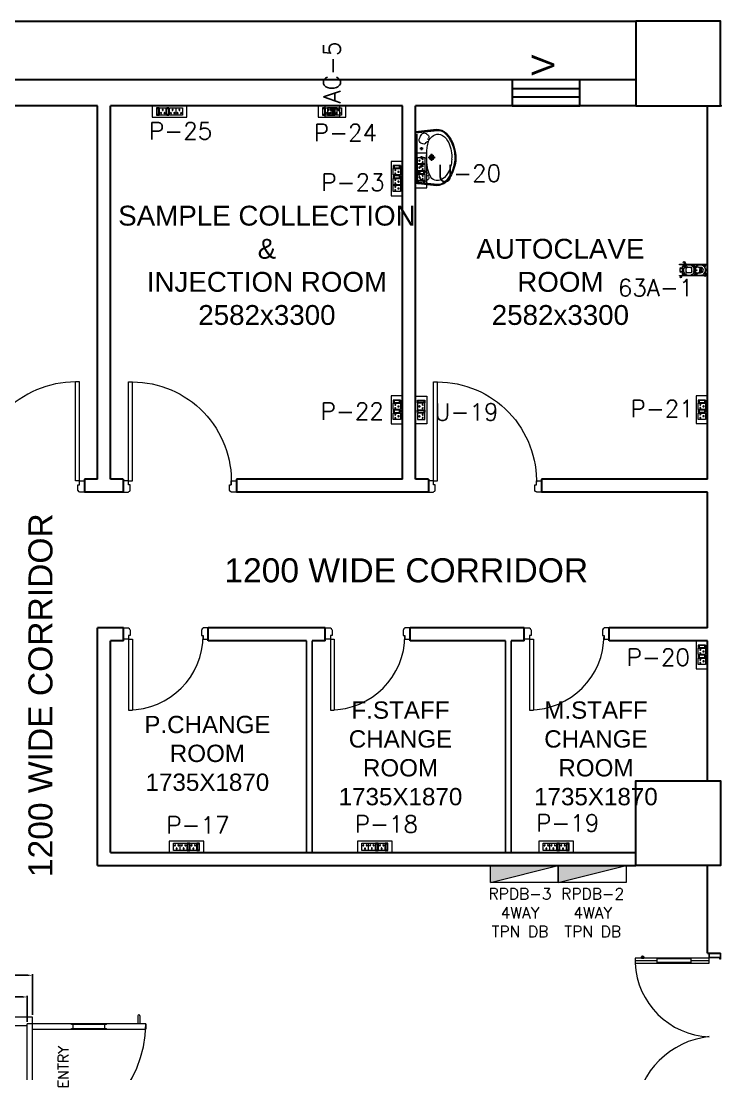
# Model space of a CAD drawing. Header units: millimetres. Extents: x 3552052 to 4144896, y -707811 to -630695.
# Drawn here: x 3674678 to 3680822, y -647246 to -637939 of the extents above; entities that cross this region are included whole.
import ezdxf
from ezdxf.enums import TextEntityAlignment as Align

# ---------------------------------------------------------------- set-up
doc = ezdxf.new("R2010")
doc.units = ezdxf.units.MM
doc.header["$LTSCALE"] = 6
doc.header["$MEASUREMENT"] = 0
doc.layers.get('0').update_dxf_attribs({"linetype": 'CONTINUOUS', "lineweight": 0})
doc.layers.get('Defpoints').update_dxf_attribs({"linetype": 'CONTINUOUS', "lineweight": 0})
for name, color, linetype, lineweight in [('AIR SHOWER', 7, 'CONTINUOUS', 0), ('Chajja', 7, 'CONTINUOUS', 0), ('COL', 5, 'CONTINUOUS', 0), ('DIM', 7, 'CONTINUOUS', 0), ('DOOR', 44, 'CONTINUOUS', 0), ('Double Leaf Door', 4, 'CONTINUOUS', 0), ('ELE 63A 3PH INDUSTRIAL SOCKET', 1, 'CONTINUOUS', 0), ('ELE-2NOS OF 6-16 RAW POWER SOCKET', 1, 'CONTINUOUS', 0), ('ELE-3NOS 6-16A POWER SOCKET', 5, 'CONTINUOUS', 0), ('ELE-8M 6-16A UPS SOCKET', 223, 'CONTINUOUS', 0), ('ELE-SOCKET TEXT', 7, 'CONTINUOUS', 25), ('ELE. 2N0S OF 6-16 UPS SOCKETS', 191, 'CONTINUOUS', 0), ('ELE.DB', 1, 'CONTINUOUS', 0), ('JOINERY', 7, 'CONTINUOUS', 0), ('P-Wall', 36, 'CONTINUOUS', 0), ('WALL', 8, 'CONTINUOUS', 0), ('Window', 161, 'CONTINUOUS', 0)]:
    doc.layers.add(name, color=color, linetype=linetype, lineweight=lineweight)
doc.layers.add('ELE-6A AC SOCKET', color=7, linetype='CONTINUOUS', lineweight=0, true_color=0x00ceb6)
doc.styles.add('ARIAL', font='arial.ttf')
doc.styles.add('ROMANS', font='romans.shx')
doc.styles.get("Standard").update_dxf_attribs({"font": 'SIMPLEX'})
doc.dimstyles.new('BIGDFD', dxfattribs={"dimtxt": 8, "dimasz": 4, "dimexe": 1, "dimexo": 2, "dimtad": 1, "dimlfac": 10, "dimtxsty": 'Standard', "dimcen": 2.5, "dimclrd": 5, "dimclre": 3, "dimclrt": 1, "dimadec": 0, "dimazin": 0, "dimtfac": 1, "dimtmove": 0, "dimatfit": 3, "dimfxl": 1, "dimarcsym": 0})
doc.dimstyles.new('BIGDFD$0', dxfattribs={"dimtxt": 8, "dimasz": 4, "dimexe": 1, "dimexo": 2, "dimtad": 1, "dimlfac": 10, "dimtxsty": 'Standard', "dimcen": 2.5, "dimclrd": 5, "dimclre": 3, "dimclrt": 1, "dimadec": 0, "dimazin": 0, "dimtfac": 1, "dimtmove": 0, "dimatfit": 3, "dimfxl": 1, "dimarcsym": 0})

# ---------------------------------------------------------------- blocks, each defined once
blk = doc.blocks.new('FREAWFRED')
at = {"layer": 'ELE.DB'}
h = blk.add_hatch(color=1, dxfattribs=at)
h.dxf.hatch_style = 1
h.paths.add_polyline_path([(149.9, 0), (149.9, 600), (0, 600)])
blk.add_line((0, 600), (149.9, 0), dxfattribs=at)
blk.add_lwpolyline([(0, 0), (0, 600), (149.9, 600), (149.9, 0)], close=True, dxfattribs=at)
blk = doc.blocks.new('A$C19B8274B')
at = {"layer": 'DOOR'}
for p, q in [((-45, 925), (-80, 925)), ((-80, 50), (-80, 925)), ((-45, 50), (-45, 925)), ((-45, 50), (-80, 50)), ((-955, -50), (-955, -47.5)), ((-940, -35), (-942.5, -35)), ((-60, -35), (-57.5, -35)), ((-45, -50), (-45, -47.5))]:
    blk.add_line(p, q, dxfattribs=at)
for points in [[(-940, 15), (-955, 15), (-955, 50), (-1000, 50), (-1000, -50), (-955, -50)], [(-940, -35), (-940, 15)], [(-60, 15), (-45, 15), (-45, 50), (0, 50), (0, -50), (-45, -50)], [(-60, -35), (-60, 15)]]:
    blk.add_lwpolyline(points, dxfattribs=at)
at = {"layer": 'DOOR', "color": 145}
blk.add_arc((-80, 50), 875, 90, 182.29244, dxfattribs=at)
at = {"layer": 'DOOR'}
for centre, start, end in [((-955, -35), 270, 0), ((-45, -35), 180, 270)]:
    blk.add_arc(centre, 12.5, start, end, dxfattribs=at)
blk = doc.blocks.new('750')
at = {"layer": 'DOOR'}
for p, q in [((-50, 705), (-47.5, 705)), ((-35, 690), (-35, 692.5)), ((-50, 45), (-47.5, 45)), ((-35, 60), (-35, 57.5)), ((50, 45), (50, 80)), ((50, 80), (675, 80)), ((50, 45), (675, 45)), ((675, 45), (675, 80))]:
    blk.add_line(p, q, dxfattribs=at)
for points in [[(15, 690), (15, 705), (50, 705), (50, 750), (-50, 750), (-50, 705)], [(-35, 690), (15, 690)], [(15, 60), (15, 45), (50, 45), (50, 0), (-50, 0), (-50, 45)], [(-35, 60), (15, 60)]]:
    blk.add_lwpolyline(points, dxfattribs=at)
for centre, start, end in [((-35, 705), 180, 270), ((-35, 45), 90, 180)]:
    blk.add_arc(centre, 12.5, start, end, dxfattribs=at)
at = {"layer": 'DOOR', "color": 145}
blk.add_arc((15, 45), 660, 0, 90, dxfattribs=at)
blk = doc.blocks.new('1800x80')
at = {"layer": 'Double Leaf Door'}
for points in [[(101770.4, -25417.9), (101775.3, -25417.9), (101775.3, -25121.4), (101770.4, -25121.4)], [(101814, -25121.4), (101809.1, -25121.4), (101809.1, -25417.9), (101814, -25417.9)], [(103113.4, -25121.4), (103118.4, -25121.4), (103118.4, -25417.9), (103113.4, -25417.9)], [(103157.1, -25417.9), (103152.1, -25417.9), (103152.1, -25121.4), (103157.1, -25121.4)]]:
    blk.add_hatch(color=6, dxfattribs=at).paths.add_polyline_path(points)
at = {"layer": 'Double Leaf Door', "color": 8}
for p, q in [((101770.4, -25581.8), (101770.4, -24927.6)), ((101770.4, -24927.6), (101814, -24927.6)), ((101792.2, -25121.4), (101792.2, -24927.6)), ((101814, -24927.6), (101814, -25581.8)), ((103157.1, -24927.6), (103113.4, -24927.6)), ((103113.4, -24927.6), (103113.4, -25581.8)), ((103135.3, -25121.4), (103135.3, -24927.6)), ((103157.1, -25581.8), (103157.1, -24927.6)), ((101756, -24985.1), (101756, -25003.1)), ((101770.4, -24983.1), (101758, -24983.1)), ((101758, -25005), (101770.4, -25005)), ((101770.4, -24983.1), (101770.4, -25005)), ((103157.1, -24983.1), (103169.5, -24983.1)), ((103157.1, -24983.1), (103157.1, -25005)), ((103169.5, -25005), (103157.1, -25005)), ((103171.5, -24985.1), (103171.5, -25003.1)), ((101792.2, -25581.8), (101792.2, -25417.9)), ((103135.3, -25581.8), (103135.3, -25417.9)), ((101726.2, -25581.8), (101726.2, -25681.8)), ((101766.4, -25581.8), (101726.2, -25581.8)), ((101728.2, -25583.8), (101728.2, -25679.8)), ((101764.4, -25583.8), (101728.2, -25583.8)), ((101764.4, -25678.9), (101764.4, -25583.8)), ((101766.4, -25676.9), (101766.4, -25581.8)), ((101814, -25581.8), (101770.4, -25581.8)), ((103113.4, -25581.8), (103157.1, -25581.8)), ((103161.1, -25676.9), (103161.1, -25581.8)), ((103161.1, -25581.8), (103201.2, -25581.8)), ((103163, -25678.9), (103163, -25583.8)), ((103163, -25583.8), (103199.3, -25583.8)), ((103199.3, -25583.8), (103199.3, -25679.8)), ((103201.2, -25581.8), (103201.2, -25681.8)), ((101726.2, -25681.8), (101766.4, -25681.8)), ((101728.2, -25679.8), (101766.4, -25679.8)), ((101776.3, -25678.9), (101764.4, -25678.9)), ((101778.3, -25676.9), (101766.4, -25676.9)), ((101766.4, -25679.8), (101776.3, -25679.8)), ((101766.4, -25681.8), (101778.3, -25681.8)), ((101776.3, -25679.8), (101776.3, -25678.9)), ((101778.3, -25681.8), (101778.3, -25676.9)), ((103149.1, -25681.8), (103149.1, -25676.9)), ((103149.1, -25676.9), (103161.1, -25676.9)), ((103161.1, -25681.8), (103149.1, -25681.8)), ((103151.1, -25679.8), (103151.1, -25678.9)), ((103151.1, -25678.9), (103163, -25678.9)), ((103161.1, -25679.8), (103151.1, -25679.8)), ((103199.3, -25679.8), (103161.1, -25679.8)), ((103201.2, -25681.8), (103161.1, -25681.8))]:
    blk.add_line(p, q, dxfattribs=at)
at = {"layer": 'Double Leaf Door', "color": 6}
for p, q in [((101814, -25121.4), (101770.4, -25121.4)), ((101770.4, -25121.4), (101770.4, -25417.9)), ((101775.3, -25417.9), (101775.3, -25121.4)), ((101809.1, -25417.9), (101809.1, -25121.4)), ((101814, -25417.9), (101814, -25121.4)), ((103113.4, -25417.9), (103113.4, -25121.4)), ((103113.4, -25121.4), (103157.1, -25121.4)), ((103118.4, -25417.9), (103118.4, -25121.4)), ((103152.1, -25417.9), (103152.1, -25121.4)), ((103157.1, -25121.4), (103157.1, -25417.9)), ((101770.4, -25417.9), (101814, -25417.9)), ((103157.1, -25417.9), (103113.4, -25417.9))]:
    blk.add_line(p, q, dxfattribs=at)
at = {"layer": 'Double Leaf Door', "color": 6, "ltscale": 100}
for p, q in [((101809.1, -25121.4), (101809.1, -25417.9)), ((103118.4, -25121.4), (103118.4, -25417.9))]:
    blk.add_line(p, q, dxfattribs=at)
at = {"layer": 'Double Leaf Door', "color": 6}
for points in [[(101770.4, -25121.4), (101770.4, -25417.9), (101775.3, -25417.9), (101775.3, -25121.4), (101770.4, -25121.4)], [(101814, -25121.4), (101814, -25417.9), (101809.1, -25417.9), (101809.1, -25121.4), (101814, -25121.4)], [(103113.4, -25121.4), (103113.4, -25417.9), (103118.4, -25417.9), (103118.4, -25121.4), (103113.4, -25121.4)], [(103157.1, -25121.4), (103157.1, -25417.9), (103152.1, -25417.9), (103152.1, -25121.4), (103157.1, -25121.4)]]:
    blk.add_lwpolyline(points, dxfattribs=at)
at = {"layer": 'Double Leaf Door', "ltscale": 5000}
for points in [[(101770.4, -25121.4), (101770.4, -25417.9), (101775.3, -25417.9), (101775.3, -25121.4), (101770.4, -25121.4)], [(103157.1, -25121.4), (103157.1, -25417.9), (103152.1, -25417.9), (103152.1, -25121.4), (103157.1, -25121.4)]]:
    blk.add_lwpolyline(points, dxfattribs=at)
at = {"layer": 'Double Leaf Door', "color": 8}
for centre, radius, start, end in [((101731.8, -25658.9), 736, 6.01421, 83.58626), ((103143.1, -25606.8), 679.9, 92.50464, 177.89489), ((101756, -24994.1), 3.72, 90, 270), ((101758, -24985.1), 1.98, 90, 180), ((101758, -25003.1), 1.98, 180, 270), ((103169.5, -24985.1), 1.98, 0, 90), ((103169.5, -25003.1), 1.98, 270, 0), ((103171.5, -24994.1), 3.72, 270, 90)]:
    blk.add_arc(centre, radius, start, end, dxfattribs=at)
blk = doc.blocks.new('*D19')
at = {"color": 3, "lineweight": -2, "transparency": 16777216}
for p, q in [((72.76, 197.74), (72.76, 215.65)), ((162.76, 197.74), (162.76, 215.65))]:
    blk.add_line(p, q, dxfattribs=at)
at = {"color": 5, "lineweight": -2, "transparency": 16777216}
blk.add_line((76.76, 214.65), (158.76, 214.65), dxfattribs=at)
at = {"color": 5, "transparency": 16777216}
for points in [[(76.76, 215.31), (76.76, 213.98), (72.76, 214.65)], [(158.76, 213.98), (158.76, 215.31), (162.76, 214.65)]]:
    blk.add_solid(points, dxfattribs=at)
at = {"layer": 'Defpoints', "color": 0, "transparency": 16777216}
for p in [(162.76, 214.65), (72.76, 195.74), (162.76, 195.74)]:
    blk.add_point(p, dxfattribs=at)
at = {"color": 1, "transparency": 16777216, "insert": (130.44, 219.36), "char_height": 8, "attachment_point": 5}
blk.add_mtext('W1:900', dxfattribs=at)
blk = doc.blocks.new('*D20')
at = {"color": 3, "lineweight": -2, "transparency": 16777216}
for p, q in [((0, 202.24), (0, 230.07)), ((170, 202.24), (170, 230.07))]:
    blk.add_line(p, q, dxfattribs=at)
at = {"color": 5, "lineweight": -2, "transparency": 16777216}
blk.add_line((166, 229.07), (4, 229.07), dxfattribs=at)
at = {"color": 5, "transparency": 16777216}
for points in [[(4, 229.74), (4, 228.4), (0, 229.07)], [(166, 228.4), (166, 229.74), (170, 229.07)]]:
    blk.add_solid(points, dxfattribs=at)
at = {"layer": 'Defpoints', "color": 0, "transparency": 16777216}
for p in [(0, 229.07), (0, 200.24), (170, 200.24)]:
    blk.add_point(p, dxfattribs=at)
at = {"color": 1, "transparency": 16777216, "insert": (115.34, 233.78), "char_height": 8, "attachment_point": 5}
blk.add_mtext('W:1700', dxfattribs=at)
blk = doc.blocks.new('nolllw new')
for p, q in [((-138.6, 13.9), (-138.1, 15.3)), ((-124.2, 15.9), (-137.1, 15.9)), ((-123.3, 15.4), (-107, -15.4)), ((-112.6, 13.9), (-2.6, 13.9)), ((8.1, 15.4), (-8.1, -15.4)), ((9, 15.9), (22, 15.9)), ((23.4, 13.9), (22.7, 15.9)), ((23.4, 13.9), (22.9, 15.3)), ((-100.3, -15.9), (-106.1, -15.9)), ((-14.9, -15.9), (-9, -15.9))]:
    blk.add_line(p, q)
at = {"color": 19}
for p, q in [((-124.2, 15.9), (-57.6, 15.9)), ((9, 15.9), (-57.6, 15.9)), ((-100.1, -34.1), (-15, -34.1))]:
    blk.add_line(p, q, dxfattribs=at)
at = {"color": 1}
for p, q in [((-74.6, 14.6), (-74.6, 10.7)), ((-40.6, 14.6), (-40.6, 10.7)), ((-100, -26.8), (-100, -34.1)), ((-15.1, -26.8), (-15.1, -34.1))]:
    blk.add_line(p, q, dxfattribs=at)
at = {"color": 3}
for p, q in [((-112.9, -4.5), (-112.9, -13.1)), ((-109.6, -16.1), (-109.9, -16.1)), ((-108.7, -16.7), (-100.8, -33.8)), ((-100.3, -34.1), (-100.1, -34.1)), ((-14.8, -34.1), (-15, -34.1)), ((-6.5, -16.7), (-14.4, -33.8)), ((-5.6, -16.1), (-5.3, -16.1)), ((-2.3, -4.5), (-2.3, -13.1))]:
    blk.add_line(p, q, dxfattribs=at)
for centre, radius, start, end in [((-137.1, 14.9), 1, 90, 159.38096), ((-124.2, 14.9), 1, 27.85965, 90), ((9, 14.9), 1, 90, 152.14035), ((22, 14.9), 1, 20.61904, 90), ((-106.1, -14.9), 1, 207.85965, 270), ((-100.3, -14.9), 1, 270, 343.32611), ((-60.8, -26.8), 40.2, 161.52124, 163.32611), ((-54.4, -26.8), 40.2, 16.67389, 18.47876), ((-14.9, -14.9), 1, 196.67389, 270), ((-9, -14.9), 1, 270, 332.14035)]:
    blk.add_arc(centre, radius, start, end)
at = {"color": 1}
for centre, radius, start, end in [((-60.8, -26.8), 39.2, 111.58911, 180), ((-75.6, 10.7), 1, 291.58911, 0), ((-74.2, 14.5), 0.396, 106.69839, 167.52754), ((-41, 14.5), 0.396, 12.47246, 73.30161), ((-39.6, 10.7), 1, 180, 248.41089), ((-54.4, -26.8), 39.2, 0, 68.41089)]:
    blk.add_arc(centre, radius, start, end, dxfattribs=at)
at = {"color": 3}
for centre, radius, start, end in [((-109.9, -13.1), 3, 180, 270), ((-109.6, -17.1), 1, 24.7129, 90), ((-100.3, -33.6), 0.5, 204.7129, 270), ((-14.8, -33.6), 0.5, 270, 335.2871), ((-5.6, -17.1), 1, 90, 155.2871), ((-5.3, -13.1), 3, 270, 0)]:
    blk.add_arc(centre, radius, start, end, dxfattribs=at)
blk = doc.blocks.new('*D22')
at = {"layer": 'AIR SHOWER', "color": 3, "lineweight": -2, "transparency": 16777216}
for p, q in [((172, 200.24), (208.02, 200.24)), ((172, 100.24), (208.02, 100.24))]:
    blk.add_line(p, q, dxfattribs=at)
at = {"layer": 'AIR SHOWER', "color": 5, "lineweight": -2, "transparency": 16777216}
blk.add_line((207.02, 104.24), (207.02, 196.24), dxfattribs=at)
at = {"layer": 'AIR SHOWER', "color": 5, "transparency": 16777216}
for points in [[(207.68, 196.24), (206.35, 196.24), (207.02, 200.24)], [(206.35, 104.24), (207.68, 104.24), (207.02, 100.24)]]:
    blk.add_solid(points, dxfattribs=at)
at = {"layer": 'Defpoints', "color": 0, "transparency": 16777216}
for p in [(170, 200.24), (207.02, 200.24), (170, 100.24)]:
    blk.add_point(p, dxfattribs=at)
at = {"layer": 'AIR SHOWER', "color": 1, "transparency": 16777216, "insert": (202.31, 155.27), "char_height": 8, "attachment_point": 5, "rotation": 90}
blk.add_mtext('D:1000', dxfattribs=at)
blk = doc.blocks.new('*D23')
at = {"layer": 'AIR SHOWER', "color": 3, "lineweight": -2, "transparency": 16777216}
for p, q in [((166, 195.74), (188.83, 195.74)), ((166, 104.74), (188.83, 104.74))]:
    blk.add_line(p, q, dxfattribs=at)
at = {"layer": 'AIR SHOWER', "color": 5, "lineweight": -2, "transparency": 16777216}
blk.add_line((187.83, 191.74), (187.83, 108.74), dxfattribs=at)
at = {"layer": 'AIR SHOWER', "color": 5, "transparency": 16777216}
for points in [[(188.5, 191.74), (187.17, 191.74), (187.83, 195.74)], [(187.17, 108.74), (188.5, 108.74), (187.83, 104.74)]]:
    blk.add_solid(points, dxfattribs=at)
at = {"layer": 'Defpoints', "color": 0, "transparency": 16777216}
for p in [(164, 195.74), (164, 104.74), (187.83, 104.74)]:
    blk.add_point(p, dxfattribs=at)
at = {"layer": 'AIR SHOWER', "color": 1, "transparency": 16777216, "insert": (183.12, 150.24), "char_height": 8, "attachment_point": 5, "rotation": 90}
blk.add_mtext('D1:910', dxfattribs=at)
blk = doc.blocks.new('u46')
at = {"color": 8, "lineweight": 25}
for p, q in [((-10.2, 228.4), (174.5, 249.1)), ((-10.2, 220.4), (181.2, 241.9)), ((-0.6, -208.9), (0.6, 208.9)), ((56.5, 80.8), (29.2, 80.8)), ((61.7, 1.6), (29.2, 1.6)), ((44.2, 92.9), (44.2, 66.7)), ((44.2, 13.7), (44.2, -12.6)), ((163.2, 3), (101.8, 3)), ((133.1, -27.2), (133.1, 33.1)), ((61.7, -73.2), (29.2, -73.2)), ((44.2, -61.1), (44.2, -87.4)), ((-10.2, -216.1), (181.2, -237.6)), ((-10.2, -224.1), (174.5, -244.8))]:
    blk.add_line(p, q, dxfattribs=at)
at = {"color": 8, "extrusion": (0, 0, -1)}
for centre, major_axis, start_param, end_param in [((144.8, 128.2), (1.1, 126.1), -1.238036, -0.892193), ((65.8, 198.9), (0, 20.7), -1.101507, 0.481509), ((57.5, 163.3), (-0.3, 56.9), 0.324902, 0.965135), ((208, 103.4), (0, 109.8), -1.431017, -0.436146), ((90.3, 184.5), (0, 17.9), 0.880684, 2.260744), ((189.6, 137.7), (0, 70.9), -0.405199, 0.56573), ((187.7, 150.5), (0, 99.5), -0.132539, 0.848731), ((185.8, 147.6), (0.1, 94.4), -0.049658, 0.838116), ((153.9, 79), (-0.2, 139.7), 0.557563, 1.193786), ((57.3, 20.1), (0, 275.4), 0.806541, 1.180915), ((49.5, 13.5), (-0.1, 293.9), 0.809856, 1.41441), ((56, 154.5), (0, 34), 4.33982, 5.202657), ((64.6, 170.4), (0.3, 49.2), 3.359735, 4.09512), ((62.5, 153), (0, 31.9), 2.620328, 3.422401), ((104.1, 117.8), (-0.2, 26.8), -1.278641, -0.487266), ((96.3, 135.9), (0, 7.39), -0.727724, 1.373337), ((387.1, 47.9), (-0.3, 296.4), -1.495794, -1.328336), ((110.3, 167.2), (-6.08, 6.08), 4.867594, 6.265028), ((110.5, 165), (5.47, 5.47), 2.097053, 3.541809), ((13.1, 6.8), (0, 297.5), 1.141495, 1.637774), ((35, 2.5), (0, 302.7), 1.155365, 1.952189), ((44.2, 80.8), (0.02, 6.43), 3.139035, 9.42222), ((44.2, 1.6), (0.08, 6.43), 3.12883, 9.412015), ((820.2, -1), (0.1, 732.1), -1.56667, -1.474079), ((888.1, 36.7), (0.8, 800.7), 4.558159, 4.668067), ((133.1, 3), (0, 21.6), 3.141254, 9.424439), ((133.1, 3), (-0.1, 15.5), 3.145308, 9.428493), ((133.1, 3), (0, 10.9), 3.142047372431534, 9.42523267961112), ((72.5, -1.7), (-0.1, 274.2), 1.346594, 1.865175), ((44.2, -73.2), (0.02, 6.43), 3.139035, 9.42222), ((263.1, -73.7), (0.1, 166.8), 4.181112, 4.641559), ((56.1, -13.3), (0.2, 287), 1.808981, 2.322804), ((62.5, -10.9), (0, 247.5), 1.579809, 2.112792), ((56, -148.1), (0, 34), 4.222121, 5.084958), ((64.6, -163.9), (0.1, 49.2), -0.960797, -0.225412), ((144.8, -121.8), (-0.3, 126.1), 4.027191, 4.373034), ((62.5, -146.6), (-0.1, 31.9), -0.276767, 0.525307), ((104.1, -111.4), (0.2, 26.8), 3.628858, 4.420234), ((96.6, -128.2), (-0.03, 8.55), 1.455188, 3.796569), ((110.3, -160.8), (-6.08, 6.08), 4.730546, 6.12798), ((111.3, -159.3), (6.17, 6.17), 4.354779, 6.027124), ((90.3, -178.1), (0, 17.9), 0.880848, 2.260908), ((192.6, -126.1), (0, 80.1), 3.554495, 4.299548), ((163.1, -79.8), (0.2, 126), 2.054055, 2.802751), ((171.7, -117.2), (-0.1, 123.1), 2.127435, 2.640092), ((124.5, -51.6), (-0.2, 200.3), 1.868215, 2.281789), ((65.8, -192.5), (0, 20.7), 2.661884, 4.2449), ((57.5, -156.9), (0.3, 56.9), 2.176458, 2.816691), ((181.2, -107), (0, 94.7), 2.890537, 3.362984), ((184.7, -162.2), (-0.1, 83.2), 2.850118, 3.264751), ((188.2, -159.7), (0, 78.1), 2.562376, 3.231693), ((187.2, -138.1), (-0.1, 106), 2.310552, 2.942572)]:
    blk.add_ellipse(centre, major_axis=major_axis, ratio=1, start_param=start_param, end_param=end_param, dxfattribs=at)
blk = doc.blocks.new('543WYH')
at = {"layer": 'ELE-2NOS OF 6-16 RAW POWER SOCKET', "color": 30, "linetype": 'ByBlock', "lineweight": 0}
for p, q in [((-124, -57), (-124, -91)), ((-26, -57), (-124, -57)), ((-26, -57), (-124, -57)), ((-124, -91), (-26, -91)), ((-124, -96), (-26, -96)), ((-124, -181), (-124, -96)), ((-113, -60), (-113, -88)), ((-37, -60), (-113, -60)), ((-113, -88), (-37, -88)), ((-110, -60), (-110, -88)), ((-37, -88), (-37, -60)), ((-26, -57), (-26, -91)), ((-26, -91), (-26, -57)), ((-26, -96), (-26, -181)), ((-26, -181), (-124, -181)), ((-124, -187), (-124, -221)), ((-26, -187), (-124, -187)), ((-26, -187), (-124, -187)), ((-124, -221), (-26, -221)), ((-124, -312), (-124, -227)), ((-124, -227), (-26, -227)), ((-113, -190), (-113, -218)), ((-37, -190), (-113, -190)), ((-113, -218), (-37, -218)), ((-110, -190), (-110, -218)), ((-37, -218), (-37, -190)), ((-26, -187), (-26, -221)), ((-26, -221), (-26, -187)), ((-26, -227), (-26, -312)), ((-26, -312), (-124, -312)), ((-124, -402), (-124, -317)), ((-124, -317), (-26, -317)), ((-26, -402), (-124, -402)), ((-26, -317), (-26, -402))]:
    blk.add_line(p, q, dxfattribs=at)
blk.add_lwpolyline([(-150, 0), (-150, -459), (0, -459), (0, 0)], close=True, dxfattribs=at)
for centre, radius, start, end in [((-98, -119), 4.6, 112.6838, 345.0951), ((-94, -115), 5.7, 275.2689, 182.51), ((-58, -139), 4.22, 71.4031, 288.5969), ((-51, -139), 6.62, 217.1584, 142.8416), ((-98, -159), 4.6, 14.9049, 247.3162), ((-98, -249), 4.6, 112.6838, 345.0951), ((-94, -163), 5.7, 177.49, 84.7311), ((-94, -245), 5.7, 275.2689, 182.51), ((-58, -269), 4.22, 71.4031, 288.5969), ((-51, -269), 6.62, 217.1584, 142.8416), ((-98, -289), 4.6, 14.9049, 247.3162), ((-98, -340), 4.6, 112.6838, 345.0951), ((-98, -379), 4.6, 14.9049, 247.3162), ((-94, -293), 5.7, 177.49, 84.7311), ((-94, -335), 5.7, 275.2689, 182.51), ((-94, -384), 5.7, 177.49, 84.7311), ((-58, -360), 4.22, 71.4031, 288.5969), ((-51, -360), 6.62, 217.1584, 142.8416)]:
    blk.add_arc(centre, radius, start, end, dxfattribs=at)
blk = doc.blocks.new('RTUH 6U')
at = {"layer": 'ELE-2NOS OF 6-16 RAW POWER SOCKET', "color": 30, "lineweight": 0, "ltscale": 300}
for p, q in [((-312, -26), (-227, -26)), ((-312, -124), (-312, -26)), ((-227, -124), (-312, -124)), ((-227, -26), (-227, -124)), ((-187, -26), (-221, -26)), ((-221, -26), (-221, -124)), ((-187, -124), (-221, -124)), ((-221, -124), (-187, -124)), ((-190, -37), (-218, -37)), ((-218, -37), (-218, -113)), ((-190, -40), (-218, -40)), ((-218, -113), (-190, -113)), ((-190, -113), (-190, -37)), ((-187, -124), (-187, -26)), ((-187, -124), (-187, -26)), ((-181, -124), (-181, -26)), ((-181, -26), (-96, -26)), ((-96, -124), (-181, -124)), ((-96, -26), (-96, -124)), ((-57, -26), (-91, -26)), ((-91, -26), (-91, -124)), ((-57, -124), (-91, -124)), ((-91, -124), (-57, -124)), ((-60, -37), (-88, -37)), ((-88, -37), (-88, -113)), ((-60, -40), (-88, -40)), ((-88, -113), (-60, -113)), ((-60, -113), (-60, -37)), ((-57, -124), (-57, -26)), ((-57, -124), (-57, -26))]:
    blk.add_line(p, q, dxfattribs=at)
blk.add_lwpolyline([(0, 0), (-368, 0), (-368, -150), (0, -150)], close=True, dxfattribs=at)
for centre, radius, start, end in [((-293, -56), 5.7, 87.49, 354.7311), ((-289, -52), 4.6, 284.9049, 157.3162), ((-269, -99), 6.62, 127.1584, 52.8416), ((-269, -92), 4.22, 341.4031, 198.5969), ((-249, -52), 4.6, 22.6838, 255.0951), ((-245, -56), 5.7, 185.2689, 92.51), ((-163, -56), 5.7, 87.49, 354.7311), ((-159, -52), 4.6, 284.9049, 157.3162), ((-139, -99), 6.62, 127.1584, 52.8416), ((-139, -92), 4.22, 341.4031, 198.5969), ((-119, -52), 4.6, 22.6838, 255.0951), ((-115, -56), 5.7, 185.2689, 92.51)]:
    blk.add_arc(centre, radius, start, end, dxfattribs=at)
blk = doc.blocks.new('5Y3AQY')
at = {"layer": 'ELE. 2N0S OF 6-16 UPS SOCKETS', "color": 72, "lineweight": 0}
for p, q in [((-312, -26), (-278, -26)), ((-312, -124), (-312, -26)), ((-312, -124), (-312, -26)), ((-312, -124), (-278, -124)), ((-278, -124), (-312, -124)), ((-309, -37), (-281, -37)), ((-309, -113), (-309, -37)), ((-309, -40), (-281, -40)), ((-281, -113), (-309, -113)), ((-281, -37), (-281, -113)), ((-278, -26), (-278, -124)), ((-272, -26), (-272, -124)), ((-187, -26), (-272, -26)), ((-272, -124), (-187, -124)), ((-187, -124), (-187, -26)), ((-181, -26), (-148, -26)), ((-181, -124), (-181, -26)), ((-181, -124), (-181, -26)), ((-181, -124), (-148, -124)), ((-148, -124), (-181, -124)), ((-179, -37), (-150, -37)), ((-179, -113), (-179, -37)), ((-179, -40), (-150, -40)), ((-150, -113), (-179, -113)), ((-150, -37), (-150, -113)), ((-148, -26), (-148, -124)), ((-57, -26), (-142, -26)), ((-142, -26), (-142, -124)), ((-142, -124), (-57, -124)), ((-57, -124), (-57, -26))]:
    blk.add_line(p, q, dxfattribs=at)
blk.add_lwpolyline([(-368, 0), (0, 0), (0, -150), (-368, -150)], close=True, dxfattribs=at)
for centre, radius, start, end in [((-254, -56), 5.7, 87.49, 354.7311), ((-249, -52), 4.6, 284.9049, 157.3162), ((-230, -99), 6.62, 127.1584, 52.8416), ((-230, -92), 4.22, 341.4031, 198.5969), ((-210, -52), 4.6, 22.6838, 255.0951), ((-205, -56), 5.7, 185.2689, 92.51), ((-124, -56), 5.7, 87.49, 354.7311), ((-119, -52), 4.6, 284.9049, 157.3162), ((-99, -99), 6.62, 127.1584, 52.8416), ((-99, -92), 4.22, 341.4031, 198.5969), ((-80, -52), 4.6, 22.6838, 255.0951), ((-75, -56), 5.7, 185.2689, 92.51)]:
    blk.add_arc(centre, radius, start, end, dxfattribs=at)
blk = doc.blocks.new('543E')
at = {"layer": 'ELE. 2N0S OF 6-16 UPS SOCKETS', "color": 72, "linetype": 'ByBlock', "lineweight": 0}
for p, q in [((-124, -57), (-124, -91)), ((-26, -57), (-124, -57)), ((-26, -57), (-124, -57)), ((-124, -91), (-26, -91)), ((-124, -96), (-26, -96)), ((-124, -181), (-124, -96)), ((-113, -60), (-113, -88)), ((-37, -60), (-113, -60)), ((-113, -88), (-37, -88)), ((-110, -60), (-110, -88)), ((-37, -88), (-37, -60)), ((-26, -57), (-26, -91)), ((-26, -91), (-26, -57)), ((-26, -96), (-26, -181)), ((-26, -181), (-124, -181)), ((-124, -187), (-124, -221)), ((-26, -187), (-124, -187)), ((-26, -187), (-124, -187)), ((-124, -221), (-26, -221)), ((-124, -312), (-124, -227)), ((-124, -227), (-26, -227)), ((-113, -190), (-113, -218)), ((-37, -190), (-113, -190)), ((-113, -218), (-37, -218)), ((-110, -190), (-110, -218)), ((-37, -218), (-37, -190)), ((-26, -187), (-26, -221)), ((-26, -221), (-26, -187)), ((-26, -227), (-26, -312)), ((-26, -312), (-124, -312)), ((-124, -402), (-124, -317)), ((-124, -317), (-26, -317)), ((-26, -402), (-124, -402)), ((-26, -317), (-26, -402))]:
    blk.add_line(p, q, dxfattribs=at)
blk.add_lwpolyline([(-150, 0), (-150, -459), (0, -459), (0, 0)], close=True, dxfattribs=at)
for centre, radius, start, end in [((-98, -119), 4.6, 112.6838, 345.0951), ((-94, -115), 5.7, 275.2689, 182.51), ((-58, -139), 4.22, 71.4031, 288.5969), ((-51, -139), 6.62, 217.1584, 142.8416), ((-98, -159), 4.6, 14.9049, 247.3162), ((-98, -249), 4.6, 112.6838, 345.0951), ((-94, -163), 5.7, 177.49, 84.7311), ((-94, -245), 5.7, 275.2689, 182.51), ((-58, -269), 4.22, 71.4031, 288.5969), ((-51, -269), 6.62, 217.1584, 142.8416), ((-98, -289), 4.6, 14.9049, 247.3162), ((-98, -340), 4.6, 112.6838, 345.0951), ((-98, -379), 4.6, 14.9049, 247.3162), ((-94, -293), 5.7, 177.49, 84.7311), ((-94, -335), 5.7, 275.2689, 182.51), ((-94, -384), 5.7, 177.49, 84.7311), ((-58, -360), 4.22, 71.4031, 288.5969), ((-51, -360), 6.62, 217.1584, 142.8416)]:
    blk.add_arc(centre, radius, start, end, dxfattribs=at)
blk = doc.blocks.new('32A 1PH INDUSTRIAL SOCKETS')
at = {"layer": 'ELE 63A 3PH INDUSTRIAL SOCKET', "lineweight": 0}
for points in [[(-366, 47), (-366, 47), (-366, 47), (-366, 48), (-366, 48), (-367, 48), (-367, 47), (-367, 47)], [(-366, 45), (-366, 45), (-366, 46), (-366, 46), (-366, 46), (-367, 46), (-367, 46), (-367, 45)]]:
    blk.add_hatch(color=1, dxfattribs=at).paths.add_polyline_path(points)
at = {"layer": 'ELE 63A 3PH INDUSTRIAL SOCKET', "color": 1, "lineweight": 0, "ltscale": 0.225}
blk.add_lwpolyline([(-501, -104), (-501, -97), (-7, -97), (-7, 97), (-501, 97), (-501, 104), (0, 104), (0, -104)], close=True, dxfattribs=at)
at = {"layer": 'ELE 63A 3PH INDUSTRIAL SOCKET', "color": 1, "lineweight": 0}
for points in [[(-495, 32), (-477, 32), (-477, 29), (-458, 34), (-477, 39), (-477, 36), (-495, 36)], [(-402, 65), (-449, 65), (-449, -65), (-421, -65)], [(-426, 136), (-426, 139), (-426, 142)], [(-407, 88), (-426, 88)], [(-423, 134), (-423, 139), (-423, 144)], [(-412, 139), (-419, 139), (-419, 147)], [(-419, 139), (-419, 130)], [(-417, 98), (-417, 76)], [(-417, 88), (-417, 88)], [(-417, 88), (-417, 88)], [(-413, 106), (-361, 92)], [(-395, 110), (-397, 139), (-408, 139)], [(-404, 104), (-404, 65)], [(-400, 90), (-390, 80)], [(-398, 93), (-388, 83)], [(-370, 74), (-397, 139)], [(-391, 88), (-391, 88)], [(-374, 55), (-374, 53), (-374, 52), (-374, 51)], [(-370, 60), (-371, 59), (-372, 58), (-373, 57)], [(-372, 52), (-373, 53), (-372, 55), (-372, 57), (-368, 53)], [(-372, 50), (-371, 49), (-370, 48), (-368, 48)], [(-372, 48), (-371, 47), (-370, 46), (-369, 46)], [(-366, 60), (-368, 59), (-370, 59), (-370, 58)], [(-370, 59), (-366, 55)], [(-363, 60), (-365, 61), (-366, 61), (-368, 61)], [(-367, 52), (-363, 48)], [(-366, 47), (-365, 47), (-363, 48), (-363, 49)], [(-366, 46), (-365, 46), (-363, 46), (-362, 47)], [(-365, 54), (-361, 50), (-361, 52), (-360, 53), (-360, 54)], [(-361, 57), (-362, 58), (-363, 59), (-364, 59)], [(-364, 55), (-364, 55)], [(-359, 55), (-359, 57), (-360, 58), (-361, 59)], [(-360, 48), (-359, 50), (-359, 52), (-359, 53)], [(-133, 97), (-329, 97)], [(-221, 25), (-252, 25), (-252, 15), (-221, 15)], [(-242, 62), (-244, 60), (-245, 59), (-246, 57), (-246, 55), (-247, 53), (-246, 51), (-245, 49)], [(-246, 15), (-246, -15)], [(-246, 4), (-189, 4), (-189, -4), (-246, -4)], [(-235, 25), (-237, 31), (-239, 37), (-242, 43), (-245, 49), (-243, 45)], [(-222, 25), (-222, 15)], [(-174, -52), (-172, -52), (-167, -52), (-163, -51), (-159, -50), (-154, -48), (-150, -46), (-146, -43), (-143, -40), (-139, -37), (-136, -33), (-134, -29), (-131, -24), (-130, -20), (-128, -15), (-127, -10), (-126, -5), (-126, 0), (-126, 4), (-127, 8)], [(-152, 49), (-141, 50), (-138, 48), (-135, 45), (-132, 42), (-129, 38), (-126, 34), (-123, 29), (-121, 24), (-120, 20), (-127, 8), (-134, 10)], [(-128, 21), (-120, 20)], [(-107, -24), (-114, -30), (-126, -30), (-119, -24), (-117, -18), (-116, -12), (-115, -6), (-115, 0), (-115, 5), (-116, 10), (-116, 15), (-117, 20), (-121, 15), (-123, 15)], [(-126, -30), (-124, -24), (-122, -18), (-121, -12), (-120, -6), (-120, 0), (-120, 5), (-120, 10), (-121, 15)], [(-120, 20), (-117, 20)], [(-495, -33), (-477, -33), (-477, -36), (-458, -31), (-477, -26), (-477, -29), (-495, -29)], [(-487, -123), (-487, -126), (-487, -129)], [(-484, -121), (-484, -126), (-484, -132)], [(-480, -135), (-480, -118)], [(-473, -126), (-480, -126)], [(-469, -126), (-458, -126), (-450, -92)], [(-429, -65), (-429, -78), (-436, -78), (-436, -76), (-440, -76), (-440, -78), (-447, -78), (-447, -65)], [(-429, -67), (-447, -67)], [(-429, -71), (-447, -71)], [(-436, -71), (-440, -67)], [(-438, -84), (-438, -63)], [(-133, -97), (-329, -97)], [(-221, -25), (-252, -25), (-252, -15), (-221, -15)], [(-227, -25), (-225, -31), (-223, -37), (-220, -43), (-217, -49), (-220, -43), (-223, -36)], [(-222, -15), (-222, -25)], [(-221, -4), (-221, -26), (-215, -26), (-213, -30), (-210, -33), (-208, -37), (-204, -40), (-201, -43), (-197, -46), (-193, -48), (-189, -50), (-185, -51), (-181, -52), (-177, -52)], [(-220, -62), (-218, -60), (-217, -59), (-216, -57), (-216, -55), (-216, -53), (-216, -51), (-217, -49)], [(-49, -106), (-101, -92)], [(-58, -88), (-34, -88)], [(-45, -98), (-45, -78)], [(-45, -88), (-45, -88)]]:
    blk.add_lwpolyline(points, dxfattribs=at)
at = {"layer": 'ELE 63A 3PH INDUSTRIAL SOCKET', "color": 1, "lineweight": 0, "ltscale": 0.036667}
blk.add_lwpolyline([(-491, 30), (-491, -27)], dxfattribs=at)
at = {"layer": 'ELE 63A 3PH INDUSTRIAL SOCKET', "color": 1, "lineweight": 0}
for points in [[(-412, 106, 0.580946), (-435, 83), (-429, 65)], [(-235, -25, -2.970687), (-280, 84), (-278, 83), (-276, 83), (-274, 83), (-272, 83), (-271, 84), (-269, 86), (-268, 87)], [(-417, -62), (-415, -60), (-414, -59), (-413, -57), (-412, -55), (-412, -53), (-413, -51), (-414, -49, -0.770115), (-280, 84, 0.770115), (-414, -49)], [(-227, 25, -0.494902), (-84, 84), (-82, 83), (-80, 83), (-78, 83), (-76, 83), (-74, 84), (-72, 86), (-71, 87)], [(-177, -52), (-173, -52), (-169, -51), (-166, -50), (-162, -48), (-158, -46), (-154, -43), (-150, -40), (-147, -37), (-144, -33), (-141, -29), (-139, -24), (-137, -20), (-136, -15), (-135, -10), (-134, -5), (-134, 0), (-134, 5), (-134, 10), (-128, 21), (-130, 25), (-132, 29), (-135, 34), (-138, 37), (-141, 41), (-144, 44), (-148, 46), (-152, 49), (-156, 47), (-158, 48), (-162, 50), (-167, 51), (-171, 52), (-175, 52, 0.278874), (-215, 26), (-221, 26), (-221, 4)], [(-46, 62), (-47, 60), (-48, 59), (-49, 57), (-50, 55), (-50, 53), (-49, 51), (-49, 49, -0.770115), (-182, -84), (-184, -83), (-186, -83), (-188, -83), (-190, -83), (-192, -84), (-193, -86), (-195, -87)], [(-155, -48), (-125, -48, 0.407317), (-70, 0, 0.415703), (-125, 48), (-138, 48)], [(-119, -24), (-107, -24), (-105, -18), (-104, -12), (-103, -6), (-103, 0, 0.169576), (-119, 46), (-136, 46)], [(-243, -45, -0.430134), (-379, -84), (-380, -83), (-382, -83), (-384, -83), (-386, -83), (-388, -84), (-390, -86), (-391, -87)], [(-49, -106, 0.580946), (-27, -83), (-41, -32)]]:
    blk.add_lwpolyline(points, format="xyb", dxfattribs=at)
for points in [[(-380, -51), (-380, 51), (-288, 51), (-288, -51)], [(-372, 39), (-371, 39), (-370, 40), (-369, 41), (-369, 42), (-369, 43), (-369, 44), (-369, 45), (-370, 45), (-371, 46), (-372, 46), (-373, 46), (-374, 45), (-375, 45), (-375, 44), (-375, 43), (-375, 42), (-375, 41), (-374, 40), (-373, 39)], [(-296, 39), (-295, 39), (-294, 40), (-293, 41), (-293, 42), (-293, 43), (-293, 44), (-293, 45), (-294, 45), (-295, 46), (-296, 46), (-297, 46), (-298, 45), (-299, 45), (-299, 44), (-299, 43), (-299, 42), (-299, 41), (-298, 40), (-297, 39)], [(-372, -46), (-371, -46), (-370, -45), (-369, -45), (-369, -44), (-369, -43), (-369, -42), (-369, -41), (-370, -40), (-371, -39), (-372, -39), (-373, -39), (-374, -40), (-375, -41), (-375, -42), (-375, -43), (-375, -44), (-375, -45), (-374, -45), (-373, -46)], [(-296, -46), (-295, -46), (-294, -45), (-293, -45), (-293, -44), (-293, -43), (-293, -42), (-293, -41), (-294, -40), (-295, -39), (-296, -39), (-297, -39), (-298, -40), (-299, -41), (-299, -42), (-299, -43), (-299, -44), (-299, -45), (-298, -45), (-297, -46)]]:
    blk.add_lwpolyline(points, close=True, dxfattribs=at)
for centre, radius in [((-420, 139), 11.7), ((-417, 88), 6.57), ((-394, 87), 9.32), ((-394, 86), 7.39), ((-252, 77), 18.6), ((-252, 77), 10.5), ((-55, 77), 18.6), ((-55, 77), 10.5), ((-481, -126), 11.5), ((-407, -77), 18.5), ((-407, -77), 10.6), ((-210, -77), 18.5), ((-210, -77), 10.6), ((-45, -88), 6.48)]:
    blk.add_circle(centre, radius, dxfattribs=at)
for radius, start, end in [(97.4, 59.7533, 158.0316), (97.5, 239.7992, 30.2008)]:
    blk.add_arc((-133, 0), radius, start, end, dxfattribs=at)
for points in [[(-393, 110), (-397, 110), (-394, 96)], [(-368, 75), (-372, 73), (-365, 61)], [(-452, -91), (-448, -92), (-447, -78)]]:
    blk.add_solid(points, dxfattribs=at)
blk = doc.blocks.new('EQ2WE')
at = {"layer": 'ELE-6A AC SOCKET', "lineweight": 0}
for p, q in [((-99, 170), (-215, 170)), ((-215, 170), (-215, 36)), ((-215, 36), (-99, 36)), ((-99, 36), (-99, 170)), ((-91, 36), (-91, 170)), ((-91, 170), (-45, 170)), ((-45, 170), (-91, 170)), ((-45, 36), (-91, 36)), ((-87, 51), (-87, 155)), ((-87, 155), (-48, 155)), ((-48, 55), (-87, 55)), ((-48, 51), (-87, 51)), ((-48, 155), (-48, 51)), ((-45, 170), (-45, 36)), ((-45, 170), (-45, 36))]:
    blk.add_line(p, q, dxfattribs=at)
blk.add_lwpolyline([(0, 0), (-257, 0), (-257, 206), (0, 206)], close=True, dxfattribs=at)
for centre, radius, start, end in [((-190, 77), 7.83, 5.2689, 272.51), ((-184, 72), 6.31, 202.6838, 75.0951), ((-157, 136), 9.08, 307.1584, 232.8416), ((-157, 127), 5.79, 161.4031, 18.5969), ((-130, 72), 6.31, 104.9049, 337.3162), ((-124, 77), 7.83, 267.49, 174.7311)]:
    blk.add_arc(centre, radius, start, end, dxfattribs=at)
blk = doc.blocks.new('AIR SHOWER')
at = {"layer": 'AIR SHOWER'}
h = blk.add_hatch(dxfattribs=at)
h.set_pattern_fill('ANSI37', color=256, scale=0.24, angle=180, style=0)
h.set_pattern_definition([(45, (-36516.70436, 5170.6153), (-0.538815367, 0.538815367), []), (135, (-36516.70436, 5170.6153), (-0.538815367, -0.538815367), [])])
h.paths.add_polyline_path([(63.7649, 110.1138), (54.9235, 110.1138), (54.9235, 189.8012), (63.7649, 189.8012)])
h = blk.add_hatch(dxfattribs=at)
h.set_pattern_fill('ANSI37', color=256, scale=0.24, angle=180, style=0)
h.set_pattern_definition([(45, (-52704.6564, 3586.6221), (-0.538815367, 0.538815367), []), (135, (-52704.6564, 3586.6221), (-0.538815367, -0.538815367), [])])
h.paths.add_polyline_path([(54.9235, 189.5272), (63.7649, 189.5272), (63.7649, 182.3028), (54.9235, 182.3028)])
for p, q in [((159.5, 200.2351), (159.5, 300.4701)), ((164, 300.4701), (159.5, 300.4701)), ((164, 300.4701), (164, 200.2351)), ((171.05, 295.4201), (164, 295.4201)), ((171.05, 293.5201), (164, 293.5201)), ((159.5, 265.8021), (160.1, 265.8021)), ((160.1, 234.8021), (160.1, 265.8021)), ((160.1, 264.3021), (163.4, 264.3021)), ((163.4, 265.8021), (163.4, 234.8021)), ((163.4, 265.8021), (164, 265.8021)), ((159.5, 234.8021), (160.1, 234.8021)), ((160.1, 236.3021), (163.4, 236.3021)), ((163.4, 234.8021), (164, 234.8021)), ((0, 100.2351), (0, 200.2351)), ((0, 200.2351), (170, 200.2351)), ((63.7649, 200.2351), (63.7649, 195.7351)), ((63.7649, 100.2351), (63.7649, 200.2351)), ((63.7649, 195.7351), (164, 195.7351)), ((72.7649, 195.7351), (164, 195.7351)), ((72.7649, 195.7351), (72.7649, 104.7351)), ((162.7649, 195.7351), (162.7649, 104.7351)), ((162.7649, 195.7351), (162.7649, 104.7351)), ((164, 200.2351), (164, 195.7351)), ((170, 100.2351), (170, 200.2351)), ((170, 100.2351), (170, 200.2351)), ((54.9235, 165.7555), (36.841, 131.8309)), ((54.9235, 131.8309), (36.841, 165.7555)), ((63.7649, 104.7351), (164, 104.7351)), ((63.7649, 104.7351), (63.7649, 100.2351)), ((164, 100.2351), (164, 104.7351)), ((0, 100.2351), (170, 100.2351)), ((159.5, 100.2351), (159.5, 0)), ((164, 0), (164, 100.2351)), ((159.5, 65.6681), (160.1, 65.6681)), ((160.1, 65.6681), (160.1, 34.6681)), ((163.4, 34.6681), (163.4, 65.6681)), ((163.4, 65.6681), (164, 65.6681)), ((160.1, 64.1681), (163.4, 64.1681)), ((159.5, 34.6681), (160.1, 34.6681)), ((160.1, 36.1681), (163.4, 36.1681)), ((163.4, 34.6681), (164, 34.6681)), ((164, 0), (159.5, 0)), ((171.05, 6.95), (164, 6.95)), ((171.05, 5.05), (164, 5.05))]:
    blk.add_line(p, q, dxfattribs=at)
for points in [[(86.4277, 195.7351), (72.7649, 195.7351), (72.7649, 191.2865), (86.4277, 191.2865)], [(74.6432, 195.334), (85.2425, 195.334), (85.2425, 195.7351), (74.6432, 195.7351)], [(63.7649, 190.0987), (54.9235, 190.0987), (54.9235, 110.1138), (63.7649, 110.1138)], [(36.841, 162.4912), (13.6037, 162.4912), (13.6037, 133.8537), (36.841, 133.8537)], [(54.9235, 165.7555), (36.841, 165.7555), (36.841, 131.8309), (54.9235, 131.8309)], [(86.4277, 104.7351), (72.7649, 104.7351), (72.7649, 109.1836), (86.4277, 109.1836)], [(74.6432, 105.1361), (85.2425, 105.1361), (85.2425, 104.7351), (74.6432, 104.7351)], [(22.7846, 100.2351), (32.79, 100.2351), (32.79, 100.2351), (22.7846, 100.2351)], [(22.7846, 100.2351), (34.2228, 100.2351), (34.2228, 99.8821), (22.7846, 99.8821)], [(38.3459, 100.2351), (39.8996, 100.2351), (39.8996, 99.8823), (38.3459, 99.8823)]]:
    blk.add_lwpolyline(points, close=True, dxfattribs=at)
at = {"layer": 'AIR SHOWER', "color": 19, "lineweight": 0}
for centre, start, end in [((164, 200.2351), 90, 180), ((164, 100.2351), 180, 270)]:
    blk.add_arc(centre, 100.2351, start, end, dxfattribs=at)
at = {"layer": 'AIR SHOWER'}
for centre in [(171.05, 294.4701), (171.05, 6)]:
    blk.add_arc(centre, 0.95, 270, 90, dxfattribs=at)
at = {"layer": 'AIR SHOWER', "xscale": -0.1, "yscale": 0.1, "zscale": 0.1}
for p, rotation in [((164.3039, 177.8504), 89.99999999999997), ((71.3723, 172.6198), 269.9999999999856), ((164.3039, 127.8504), 89.99999999999997), ((71.3723, 122.6198), 269.9999999999856)]:
    blk.add_blockref('nolllw new', p, dxfattribs=dict(at, rotation=rotation))
at = {"layer": 'AIR SHOWER'}
for s, height, p in [('EXIT', 9.14932, (105.2922, 244.8428)), ('BLOWER', 4.57466, (21.8029, 145.8279)), ('AIR SHOWER', 9.14932, (82.7486, 148.4504)), ('CONTROLS', 4.57466, (21.5589, 94.8755)), ('ENTRY', 9.14932, (107.2005, 68.4017))]:
    blk.add_text(s, height=height, dxfattribs=at).set_placement(p)
for base, p1, p2, angle, text, dimstyle, picture, middle in [((0, 229.071), (170, 200.2351), (0, 200.2351), 180, 'W:1700', 'BIGDFD', '*D20', (115.3408, 229.071)), ((162.7649, 214.648), (72.7649, 195.7351), (162.7649, 195.7351), 180, 'W1:900', 'BIGDFD', '*D19', (130.4357, 214.648)), ((207.0183, 200.2351), (170, 100.2351), (170, 200.2351), 90, 'D:<>', 'BIGDFD$0', '*D22', (207.0183, 155.2726))]:
    dim = blk.add_linear_dim(base=base, p1=p1, p2=p2, angle=angle, text=text, dimstyle=dimstyle, dxfattribs=at)
    dim.commit()
    dim.dimension.update_dxf_attribs({"geometry": picture, "text_midpoint": middle, "dimtype": 128})
dim = blk.add_linear_dim(base=(187.8331, 104.7351), p1=(164, 195.7351), p2=(164, 104.7351), angle=90, text='D1:<>', dimstyle='BIGDFD$0', dxfattribs=at)
dim.commit()
dim.dimension.update_dxf_attribs({"geometry": '*D23', "text_midpoint": (183.1235, 150.2351)})

msp = doc.modelspace()

# ---------------------------------------------------------------- linework, layer by layer
at = {"layer": 'Chajja', "color": 7, "lineweight": 30, "ltscale": 200}
msp.add_line((3674152.6, -637938.9), (3680112.6, -637938.9), dxfattribs=at)
at = {"layer": 'COL', "color": 7, "lineweight": 30}
for points in [[(3680112.6, -638688.9), (3680862.6, -638688.9), (3680862.6, -637938.9), (3680112.6, -637938.9)], [(3680112.6, -645403.9), (3680112.6, -644653.9), (3680862.6, -644653.9), (3680862.6, -645403.9)]]:
    msp.add_lwpolyline(points, close=True, dxfattribs=at)
at = {"layer": 'P-Wall', "color": 251, "lineweight": -3}
for p, q in [((3677202.6, -643418.9), (3677202.6, -645288.9)), ((3677252.6, -643418.9), (3677252.6, -645288.9)), ((3678962.6, -643418.9), (3678962.6, -645288.9)), ((3679012.6, -643418.9), (3679012.6, -645288.9))]:
    msp.add_line(p, q, dxfattribs=at)
at = {"layer": 'WALL', "color": 7, "lineweight": 30}
for p, q in [((3680112.6, -638458.9), (3674152.6, -638458.9)), ((3675352.6, -638688.9), (3672087.6, -638688.9)), ((3675352.6, -641988.9), (3675352.6, -638688.9)), ((3675467.6, -641988.9), (3675467.6, -638688.9)), ((3678050.1, -638688.9), (3675467.6, -638688.9)), ((3678050.1, -641988.9), (3678050.1, -638688.9)), ((3680112.6, -638688.9), (3678165.1, -638688.9)), ((3678165.1, -641988.9), (3678165.1, -638688.9)), ((3680747.6, -640303.9), (3680747.6, -638688.9)), ((3680747.6, -640303.9), (3680747.6, -640303.9)), ((3680747.6, -641988.9), (3680747.6, -640303.9)), ((3675352.6, -641988.9), (3675238.5, -641988.9)), ((3675238.5, -641988.9), (3675238.5, -642103.9)), ((3675352.6, -641988.9), (3675238.5, -641988.9)), ((3675581.7, -641988.9), (3675467.6, -641988.9)), ((3675581.7, -641988.9), (3675581.7, -642103.9)), ((3678050.1, -641988.9), (3676581.7, -641988.9)), ((3676581.7, -641988.9), (3676581.7, -642103.9)), ((3678279.2, -641988.9), (3678165.1, -641988.9)), ((3678279.2, -641988.9), (3678279.2, -642103.9)), ((3680747.6, -641988.9), (3679279.2, -641988.9)), ((3679279.2, -641988.9), (3679279.2, -642103.9)), ((3675581.7, -642103.9), (3675238.5, -642103.9)), ((3678279.2, -642103.9), (3676581.7, -642103.9)), ((3680747.6, -642103.9), (3679279.2, -642103.9)), ((3680747.6, -643303.9), (3680747.6, -642103.9)), ((3675352.6, -645403.9), (3675352.6, -643303.9)), ((3675582.6, -643303.9), (3675352.6, -643303.9)), ((3675582.6, -643418.9), (3675582.6, -643303.9)), ((3677367.6, -643303.9), (3676332.6, -643303.9)), ((3676332.6, -643418.9), (3676332.6, -643303.9)), ((3677367.6, -643418.9), (3677367.6, -643303.9)), ((3679127.6, -643303.9), (3678117.6, -643303.9)), ((3678117.6, -643418.9), (3678117.6, -643303.9)), ((3679127.6, -643418.9), (3679127.6, -643303.9)), ((3680747.6, -643303.9), (3679877.6, -643303.9)), ((3679877.6, -643418.9), (3679877.6, -643303.9)), ((3675467.6, -645288.9), (3675467.6, -643418.9)), ((3675582.6, -643418.9), (3675467.6, -643418.9)), ((3677202.6, -643418.9), (3676332.6, -643418.9)), ((3677367.6, -643418.9), (3677252.6, -643418.9)), ((3678962.6, -643418.9), (3678117.6, -643418.9)), ((3679127.6, -643418.9), (3679012.6, -643418.9)), ((3680747.6, -643418.9), (3679877.6, -643418.9)), ((3680747.6, -644653.9), (3680747.6, -643418.9)), ((3675467.6, -645288.9), (3680112.6, -645288.9)), ((3675352.6, -645403.9), (3680112.6, -645403.9)), ((3680747.6, -646178.9), (3680747.6, -645403.9)), ((3680747.6, -646178.9), (3680862.6, -646178.9))]:
    msp.add_line(p, q, dxfattribs=at)
at = {"layer": 'WALL', "color": 251, "lineweight": -3}
msp.add_lwpolyline([(3679600, -638688.9), (3683314.7, -638688.9)], dxfattribs=at)
at = {"layer": 'Window', "color": 7, "lineweight": 30, "elevation": 0}
for points in [[(3679619, -638689.1), (3679619, -638459.1), (3679019, -638459.1), (3679019, -638689.1)], [(3679619, -638609.1), (3679619, -638539.1), (3679019, -638539.1), (3679019, -638609.1)]]:
    msp.add_lwpolyline(points, close=True, dxfattribs=at)

# ---------------------------------------------------------------- block references
at = {"layer": 'AIR SHOWER', "color": 251, "lineweight": -3, "xscale": 10, "yscale": 10, "zscale": 10, "rotation": 90}
msp.add_blockref('AIR SHOWER', (3675779.9, -648443.9), dxfattribs=at)
at = {"layer": 'DOOR', "color": 251, "lineweight": -3}
msp.add_blockref('A$C19B8274B', (3675238.5, -642053.9), dxfattribs=at)
at = {"layer": 'DOOR', "color": 251, "lineweight": -3, "xscale": -1}
for p in [(3675581.7, -642053.9), (3678279.2, -642053.9)]:
    msp.add_blockref('A$C19B8274B', p, dxfattribs=at)
at = {"layer": 'DOOR', "color": 251, "lineweight": -3, "rotation": 270}
for p in [(3675582.6, -643353.9), (3677367.6, -643353.9), (3679127.6, -643353.9)]:
    msp.add_blockref('750', p, dxfattribs=at)
at = {"layer": 'Double Leaf Door', "color": 251, "lineweight": -3, "rotation": 90}
msp.add_blockref('1800x80', (3655180.8, -749380.1), dxfattribs=at)
at = {"layer": 'ELE 63A 3PH INDUSTRIAL SOCKET', "lineweight": -3, "xscale": 0.4966085565469101, "yscale": 0.4966085565469101, "zscale": 0.4966085565469101}
msp.add_blockref('32A 1PH INDUSTRIAL SOCKETS', (3680747.6, -640140.5), dxfattribs=at)
at = {"layer": 'ELE-2NOS OF 6-16 RAW POWER SOCKET', "color": 3, "lineweight": -3, "xscale": 0.6666669986440074, "yscale": 0.6666669986440074, "zscale": 0.6666669986440074}
for p, rotation in [((3677304.4, -638788.9), 179.9999999999999), ((3677950.1, -641253.2), 89.9999999999999), ((3680647.6, -641252.2), 89.9999999999999), ((3680647.6, -643418.9), 89.9999999999999)]:
    msp.add_blockref('RTUH 6U', p, dxfattribs=dict(at, rotation=rotation))
at = {"layer": 'ELE-3NOS 6-16A POWER SOCKET', "color": 254, "lineweight": -3, "true_color": 0xdebad0, "xscale": 0.6666666666666666, "yscale": 0.6666666666666666, "zscale": 0.6666666666666666}
for p, rotation in [((3675838.3, -638688.9), 90), ((3676293.7, -645288.9), 270), ((3677958.7, -645288.9), 270), ((3679562.6, -645288.9), 270)]:
    msp.add_blockref('543WYH', p, dxfattribs=dict(at, rotation=rotation))
msp.add_blockref('543WYH', (3678050.1, -639178.9), dxfattribs=at)
at = {"layer": 'ELE-6A AC SOCKET', "color": 254, "lineweight": -3, "true_color": 0xdebad0, "xscale": 0.4891628617315313, "yscale": 0.4891628617315313, "zscale": 0.4891628617315313}
msp.add_blockref('EQ2WE', (3677492.5, -638789.7), dxfattribs=at)
at = {"layer": 'ELE-8M 6-16A UPS SOCKET', "color": 254, "lineweight": -3, "true_color": 0xdebad0, "xscale": 0.6666666666666666, "yscale": 0.6666666666666666, "zscale": 0.6666666666666666, "rotation": 180}
msp.add_blockref('543E', (3678165.1, -639413.2), dxfattribs=at)
at = {"layer": 'ELE. 2N0S OF 6-16 UPS SOCKETS', "color": 3, "lineweight": -3, "xscale": 0.6666666666661493, "yscale": 0.6666666666661493, "zscale": 0.6666666666661493, "rotation": 270}
msp.add_blockref('5Y3AQY', (3678265.1, -641498.9), dxfattribs=at)
at = {"layer": 'ELE.DB', "lineweight": -3, "rotation": 90}
for p in [(3679427.6, -645553.8), (3680027.6, -645553.8)]:
    msp.add_blockref('FREAWFRED', p, dxfattribs=at)
at = {"layer": 'WALL', "color": 251, "lineweight": -3}
msp.add_blockref('u46', (3678175.3, -639147.1), dxfattribs=at)

# ---------------------------------------------------------------- texts
at = {"layer": 'DIM', "color": 251, "lineweight": -3, "style": 'ARIAL'}
msp.add_text('1200 WIDE CORRIDOR', height=212.5, rotation=90, dxfattribs=at).set_placement((3675019.3, -643898.1), align=Align.BOTTOM_CENTER)
at = {"layer": 'DIM', "color": 7, "lineweight": -3, "style": 'ARIAL'}
msp.add_text('1200 WIDE CORRIDOR', height=212.5, dxfattribs=at).set_placement((3678083.6, -642964), align=Align.BOTTOM_CENTER)
at = {"layer": 'DIM', "color": 7, "lineweight": -3, "attachment_point": 5, "style": 'ARIAL'}
for s, insert, char_height, width in [('SAMPLE COLLECTION \\P&\\PINJECTION ROOM\\P2582x3300', (3676851.6, -640099.3), 175.567, 2637.717), ('\\PAUTOCLAVE\\PROOM\\P2582x3300', (3679446.7, -640099.3), 175.57, 1589.812), ('F.STAFF\\PCHANGE\\PROOM\\P1735X1870', (3678032.7, -644413.1), 153, 1198.956), ('M.STAFF\\PCHANGE\\PROOM\\P1735X1870', (3679760.9, -644413.1), 153, 1198.956), ('P.CHANGE\\PROOM\\P1735X1870', (3676325.3, -644413.1), 153, 1198.956)]:
    msp.add_mtext(s, dxfattribs=dict(at, insert=insert, char_height=char_height, width=width))
at = {"layer": 'ELE-SOCKET TEXT', "color": 200, "lineweight": -3, "insert": (3677351.2, -638667.1), "char_height": 150, "width": 349.838, "attachment_point": 1, "rotation": 90, "style": 'ROMANS'}
msp.add_mtext('{\\C256;AC-5}', dxfattribs=at)
at = {"layer": 'ELE-SOCKET TEXT', "color": 200, "lineweight": -3, "char_height": 150, "width": 349.838, "attachment_point": 1, "style": 'ROMANS'}
for s, insert in [('{\\C256;P-25}', (3675809.1, -638834.8)), ('{\\C256;P-24}', (3677266.6, -638850.1)), ('{\\C256;P-23}', (3677333.3, -639289.5)), ('{\\C256;U-20}', (3678357, -639209.4)), ('{\\C256;63A-1}', (3679954.4, -640221.4)), ('{\\C256;P-22}', (3677326.5, -641312.8)), ('{\\C256;U-19}', (3678333.7, -641319.6)), ('{\\C256;P-21}', (3680067, -641290)), ('{\\C256;P-20}', (3680032.7, -643487.6)), ('{\\C256;P-17}', (3675962.9, -644971.4)), ('{\\C256;P-18}', (3677628.4, -644962.5)), ('{\\C256;P-19}', (3679231.8, -644952.7))]:
    msp.add_mtext(s, dxfattribs=dict(at, insert=insert))
at = {"layer": 'ELE.DB', "color": 0, "lineweight": -3, "char_height": 100, "width": 671.872, "attachment_point": 1}
for s, insert in [('\\pxqc;{\\Fromans|c0;RPDB-3 4WAY TPN DB}', (3678753.7, -645603.9)), ('\\pxqc;{\\Fromans|c0;RPDB-2 4WAY TPN DB}', (3679396.6, -645603.9))]:
    msp.add_mtext(s, dxfattribs=dict(at, insert=insert))
at = {"layer": 'JOINERY', "lineweight": -3, "style": 'ARIAL', "width": 1}
msp.add_text('V', height=200, rotation=90, dxfattribs=at).set_placement((3679392.8, -638421.4))

doc.saveas('drawing.dxf')
